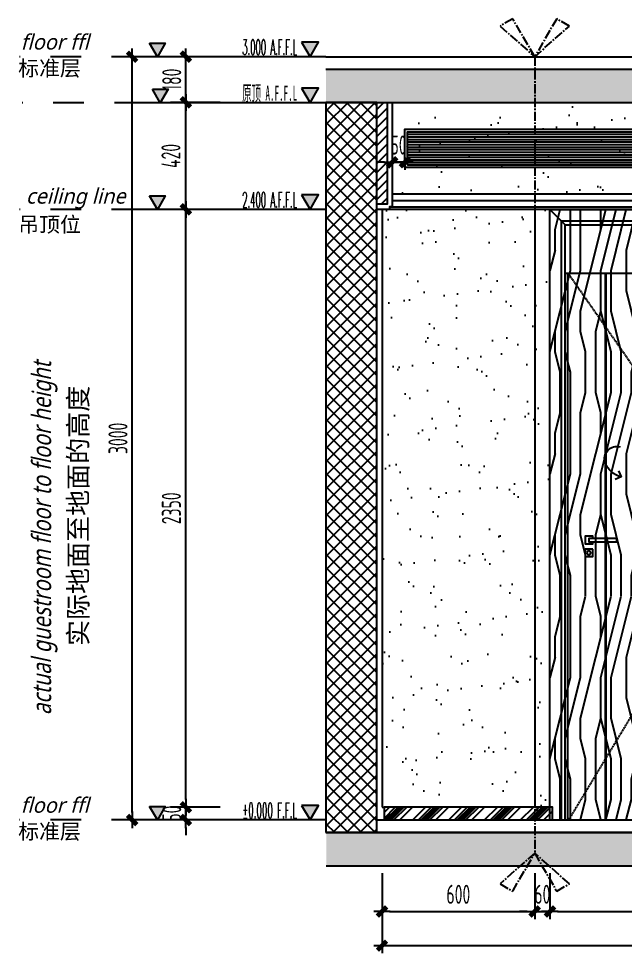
# Model space of a CAD drawing. Header units: inches. Extents: x 96003 to 270950, y -80202 to 65998.
# Drawn here: x 201926 to 204309, y 42087 to 45761 of the extents above; entities that cross this region are included whole.
import ezdxf
from ezdxf.enums import TextEntityAlignment as Align

# ---------------------------------------------------------------- set-up
doc = ezdxf.new("R2010")
doc.units = ezdxf.units.IN
doc.header["$LTSCALE"] = 10
doc.header["$MEASUREMENT"] = 0
for name, pattern in [('CENTER2', [1.125, 0.75, -0.125, 0.125, -0.125]), ('DASH', [0.35, 0.25, -0.1]), ('M-CENTER', [1.8, 1.2, -0.2, 0.2, -0.2]), ('M-HIDDEN', [1.875, 1.25, -0.625])]:
    doc.linetypes.add(name, pattern=pattern)
for name, color, linetype in [('01', 200, 'Continuous'), ('C-顶面灯具、灯带', 22, 'Continuous'), ('ED-文字说明', 50, 'Continuous'), ('ED-造型尺寸', 44, 'Continuous'), ('EL-1', 1, 'Continuous'), ('EL-136', 136, 'Continuous'), ('EL-138', 138, 'Continuous'), ('EL-BHATCH-250', 250, 'Continuous'), ('EL-DIM', 50, 'Continuous'), ('EL-LIG', 1, 'M-HIDDEN'), ('EL-天花轮廓线', 100, 'Continuous'), ('FC-地面造型', 136, 'Continuous'), ('SBEI', 1, 'Continuous')]:
    doc.layers.add(name, color=color, linetype=linetype)
doc.styles.add('-宋体', font='')
doc.styles.add('CCD_DIM', font='archs.shx', dxfattribs={"width": 0.7})
doc.styles.add('hz', font='simplex', dxfattribs={"width": 0.7, "bigfont": 'hztxt'})
doc.styles.add('LUCIDIA', font='')
doc.styles.add('RomanS', font='romans.shx', dxfattribs={"width": 0.9})
doc.styles.add('st', font='')
doc.styles.add('XZC', font='SIMPLEX.SHX', dxfattribs={"width": 0.7, "bigfont": 'hztxt.shx'})
doc.styles.add('宋体', font='', dxfattribs={"height": 60})
doc.styles.get('-宋体').set_extended_font_data('SimSun')
doc.styles.get('LUCIDIA').set_extended_font_data('Lucida Sans', italic=True)
doc.styles.get('st').set_extended_font_data('SimSun')
doc.styles.get('宋体').set_extended_font_data('SimSun')
doc.linetypes.add('LED_LINE', pattern='A,12.7,-5.08,["LED",XZC,S=2.54,R=0,X=-2.54,Y=-1.27],-6.35', length=24.13)
doc.dimstyles.new('1.30', dxfattribs={"dimscale": 30, "dimtxt": 2.5, "dimasz": 1, "dimexe": 1, "dimexo": 1.5, "dimgap": 1, "dimtad": 1, "dimdec": 0, "dimrnd": 5, "dimdsep": 46, "dimtxsty": 'CCD_DIM', "dimblk": 'CCD_Dimension_Tick', "dimcen": 1, "dimclrd": 44, "dimclre": 44, "dimclrt": 2, "dimadec": 0, "dimazin": 2, "dimtfac": 1, "dimtdec": 0, "dimtix": 1, "dimtmove": 2, "dimatfit": 3, "dimldrblk": 'CCD_Dimension_Tick', "dimfxl": 5, "dimfxlon": 1, "dimtolj": 1, "dimarcsym": 0})
doc.dimstyles.new('Matrix_30内', dxfattribs={"dimscale": 30, "dimtxt": 2.5, "dimasz": 1, "dimexe": 2, "dimexo": 1.5, "dimgap": 0.6, "dimtad": 1, "dimdec": 0, "dimrnd": 1, "dimzin": 12, "dimdsep": 46, "dimtxsty": 'CCD_DIM', "dimblk": 'CCD_Dimension_Tick', "dimcen": 0.125, "dimclrd": 44, "dimclre": 44, "dimclrt": 50, "dimadec": 0, "dimazin": 0, "dimtfac": 1, "dimtdec": 0, "dimtix": 1, "dimtmove": 2, "dimatfit": 3, "dimldrblk": 'CCD_Leader_Dot', "dimfxl": 5, "dimfxlon": 1, "dimtvp": 1, "dimtolj": 1, "dimtzin": 0, "dimarcsym": 0})

# ---------------------------------------------------------------- blocks, each defined once
blk = doc.blocks.new('*U93')
h = blk.add_hatch()
h.set_pattern_fill('ANSI37', color=250, scale=300, angle=-90)
h.set_pattern_definition([(315, (222532.67, 70619.302), (26.516504, 26.516504), []), (45, (222532.67, 70619.302), (-26.516504, 26.516504), [])])
h.paths.add_polyline_path([(144521, -74484.5), (144521, -74684.5), (147391.2, -74684.5), (147391.2, -74484.5)])
at = {"color": 5, "elevation": 0}
blk.add_lwpolyline([(144521, -74484.5), (144521, -74684.5), (147391.2, -74684.5), (147391.2, -74484.5)], close=True, dxfattribs=at)
blk = doc.blocks.new('*U99')
at = {"layer": 'EL-1', "linetype": 'CENTER2', "ltscale": 5}
blk.add_lwpolyline([(-45, 2497.1), (-187, 2623), (-135, 2653), (-45, 2497.1), (45, 2653), (97, 2623), (-45, 2497.1), (-45, -763.6), (97, -889.4), (45, -919.4), (-45, -763.6), (-135, -919.4), (-187, -889.4), (-45, -763.6)], dxfattribs=at)
blk = doc.blocks.new('A$C5AED2720')
at = {"color": 0, "elevation": 0}
blk.add_lwpolyline([(95, 71.2), (95, 80), (125, 80), (125, 50), (95, 50), (95, 58.7)], dxfattribs=at)
for points in [[(0, 71.2), (110, 71.2), (110, 58.7), (0, 58.7)], [(95, 30), (125, 30), (125, 0), (95, 0)]]:
    blk.add_lwpolyline(points, close=True, dxfattribs=at)
at = {"color": 8}
blk.add_circle((110, 15, 0), 7.5, dxfattribs=at)
blk = doc.blocks.new('yrtyrtuytryu')
at = {"layer": 'FC-地面造型', "linetype": 'ByBlock'}
h = blk.add_hatch(dxfattribs=at)
h.set_pattern_fill('木纹5', color=250, scale=200, angle=90)
h.set_pattern_definition([(90, (-5767.3, -12908.5), (-800, 5e-14), [160, -240, 80, -320]), (90, (-5787.3, -12348.5), (-800, 5e-14), [160, -640]), (90, (-5827.3, -12428.5), (-800, 5e-14), [80, -720]), (90, (-5847.3, -12868.5), (-800, 5e-14), [40, -560, 40, -160]), (90, (-5887.3, -12588.5), (-800, 5e-14), [160, -240, 40, -360]), (90, (-5907.3, -12788.5), (-800, 5e-14), [120, -680]), (90, (-5927.3, -12588.5), (-800, 5e-14), [240, -560]), (90, (-5947.3, -12828.5), (-800, 5e-14), [160, -640]), (90, (-5967.3, -12508.5), (-800, 5e-14), [400, -400]), (90, (-6007.3, -12748.5), (-800, 5e-14), [80, -240, 160, -320]), (90, (-6027.3, -12188.5), (-800, 5e-14), [160, -640]), (90, (-6047.3, -12348.5), (-800, 5e-14), [80, -720]), (90, (-6067.3, -12508.5), (-800, 5e-14), [80, -720]), (90, (-6087.3, -12908.5), (-800, 5e-14), [160, -640]), (90, (-6107.3, -12508.5), (-800, 5e-14), [160, -640]), (90, (-6147.3, -12508.5), (-800, 5e-14), [160, -160, 160, -320]), (90, (-6187.3, -12668.5), (-800, 5e-14), [80, -400, 160, -160]), (90, (-6207.3, -12508.5), (-800, 5e-14), [240, -560]), (90, (-6247.3, -12508.5), (-800, 5e-14), [160, -640]), (90, (-6267.3, -12828.5), (-800, 5e-14), [240, -320, 80, -160]), (90, (-6307.3, -12828.5), (-800, 5e-14), [400, -400]), (90, (-6327.3, -12348.5), (-800, 5e-14), [80, -720]), (90, (-6347.3, -12588.5), (-800, 5e-14), [160, -640]), (90, (-6367.3, -12748.5), (-800, 5e-14), [80, -320, 80, -320]), (90, (-6387.3, -12828.5), (-800, 5e-14), [80, -240, 160, -320]), (90, (-6407.3, -12668.5), (-800, 5e-14), [80, -400, 80, -240]), (90, (-6427.3, -12508.5), (-800, 5e-14), [240, -560]), (90, (-6467.3, -12828.5), (-800, 5e-14), [160, -640]), (90, (-6487.3, -12428.5), (-800, 5e-14), [80, -720]), (90, (-6507.3, -12268.5), (-800, 5e-14), [80, -720]), (104.03624, (-5827.26, -12348.52), (3e-08, 800), [82.4, -3216.0844]), (104.03624, (-6007.26, -12268.52), (3e-08, 800), [82.4, -3216.0844]), (104.03624, (-6487.26, -12348.52), (3e-08, 800), [82.4, -3216.0844]), (104.03624, (-6187.26, -12588.52), (3e-08, 800), [82.4, -3216.0844]), (104.03624, (-6307.26, -12428.52), (3e-08, 800), [82.4, -3216.0844]), (104.03624, (-6247.26, -12348.52), (3e-08, 800), [82.4, -3216.0844]), (104.03624, (-6387.26, -12748.52), (3e-08, 800), [82.4, -3216.0844]), (104.03624, (-6347.26, -12428.52), (3e-08, 800), [82.4, -3216.0844]), (104.03624, (-6047.26, -12268.52), (3e-08, 800), [164.8, -3133.6844]), (104.03624, (-6107.26, -12348.52), (3e-08, 800), [164.8, -3133.6844]), (104.03624, (-6147.26, -12348.52), (3e-08, 800), [164.8, -3133.6844]), (255.96376, (-5887.26, -12588.52), (3e-08, -800), [82.4, -164.8, 82.4, -2968.8844]), (255.96376, (-6007.26, -12748.52), (3e-08, -800), [82.4, -3216.0844]), (255.96376, (-6367.26, -12748.52), (3e-08, -800), [164.8, -3133.6844]), (284.03624, (-5787.26, -12348.52), (-3e-08, -800), [82.4, -3216.0844]), (75.96376, (-5787.26, -12188.52), (-3e-08, 800), [82.4, -3216.0844]), (75.96376, (-6067.26, -12428.52), (-3e-08, 800), [82.4, -3216.0844]), (75.96376, (-6207.26, -12268.52), (-3e-08, 800), [82.4, -3216.0844]), (75.96376, (-6267.26, -12588.52), (-3e-08, 800), [82.4, -3216.0844]), (75.96376, (-6367.26, -12668.52), (-3e-08, 800), [82.4, -3216.0844]), (75.96376, (-6407.26, -12588.52), (-3e-08, 800), [82.4, -3216.0844]), (75.96376, (-6267.26, -12588.52), (-3e-08, 800), [82.4, -3216.0844]), (75.96376, (-6387.26, -12348.52), (-3e-08, 800), [329.6, -2968.8844]), (75.96376, (-5847.26, -12828.52), (-3e-08, 800), [329.6, -2968.8844]), (75.96376, (-5907.26, -12748.52), (-3e-08, 800), [329.6, -2968.8844]), (75.96376, (-5947.26, -12668.52), (-3e-08, 800), [82.4, -164.8, 164.8, -2886.4844]), (75.96376, (-6007.26, -12668.52), (-3e-08, 800), [164.8, -164.8, 164.8, -2804.0844]), (75.96376, (-6087.26, -12748.52), (-3e-08, 800), [329.6, -2968.8844]), (75.96376, (-6147.26, -12828.52), (-3e-08, 800), [329.6, -2968.8844]), (75.96376, (-6187.26, -12828.52), (-3e-08, 800), [329.6, -2968.8844]), (75.96376, (-6427.26, -12268.52), (-3e-08, 800), [82.4, -3216.0844]), (75.96377, (-6507.26, -12188.52), (-0.00015, 800), [164.8, -3133.6844]), (75.96377, (-6467.26, -12668.52), (-0.00015, 800), [164.8, -3133.6844]), (75.96376, (-5767.26, -12748.52), (-1e-05, 800), [329.6, -2968.8844]), (75.96376, (-6327.26, -12268.52), (-1e-05, 800), [247.2, -3051.2844]), (75.96376, (-6267.26, -12188.52), (-1e-05, 800), [494.4, -2804.0844])])
h.paths.add_polyline_path([(124891.4, -89986.2), (125731.4, -89986.2), (125731.4, -92386.2), (124891.4, -92386.2)])
at = {"color": 136, "linetype": 'ByBlock'}
for p, q in [((125108.4, -90236.2), (125108.4, -92386.2)), ((125111.4, -90236.2), (125111.4, -92386.2))]:
    blk.add_line(p, q, dxfattribs=at)
at = {"layer": 'EL-1', "linetype": 'DASH'}
blk.add_lwpolyline([(124961.4, -90236.2), (125658.4, -91234.5), (124964.4, -92386.2)], dxfattribs=at)
at = {"layer": 'FC-地面造型', "color": 138, "linetype": 'ByBlock'}
for p, q in [((124951.4, -90046.2), (124891.4, -89986.2)), ((125671.4, -90046.2), (125731.4, -89986.2))]:
    blk.add_line(p, q, dxfattribs=at)
at = {"layer": 'FC-地面造型', "color": 30, "linetype": 'ByBlock'}
for p, q in [((124951.4, -90236.2), (125671.4, -90236.2)), ((124961.4, -92386.2), (124961.4, -90236.2)), ((125661.4, -90236.2), (125661.4, -92386.2))]:
    blk.add_line(p, q, dxfattribs=at)
blk.add_lwpolyline([(124891.4, -92386.2), (124891.4, -89986.2), (125731.4, -89986.2), (125731.4, -92386.2)], dxfattribs=at)
at = {"layer": 'FC-地面造型', "color": 138, "linetype": 'ByBlock'}
blk.add_lwpolyline([(124936.4, -92386.2), (124936.4, -90031.2), (125686.4, -90031.2), (125686.4, -92386.2)], dxfattribs=at)
at = {"layer": 'FC-地面造型', "color": 136, "linetype": 'ByBlock'}
blk.add_lwpolyline([(124951.4, -92386.2), (124951.4, -90046.2), (125671.4, -90046.2), (125671.4, -92386.2)], dxfattribs=at)
at = {"layer": 'EL-1', "xscale": -1}
blk.add_blockref('A$C5AED2720', (125154.4, -91351.2, 0), dxfattribs=at)
blk = doc.blocks.new('20150429.21331355')
at = {"layer": 'EL-136'}
blk.add_lwpolyline([(-7.7, 3.5, 0.259212), (33.7, 40.4, 0.59908), (-4.9, 82.2)], format="xyb", dxfattribs=at)
blk.add_lwpolyline([(-1, 18.9), (-7.7, 3.5), (7.7, -3.5)], dxfattribs=at)
blk = doc.blocks.new('ELEVATION')
blk.add_hatch(color=256).paths.add_polyline_path([(4.17, 2.47), (2.7, 0), (1.23, 2.47)])
blk.add_line((0, 0), (14.67, 0))
blk.add_lwpolyline([(4.17, 2.47), (2.7, 0), (1.23, 2.47)], close=True)
at = {"style": 'hz', "width": 0.444477}
blk.add_attdef('ELEV', text='', height=2.5, dxfattribs=at).set_placement((4.89, 0.32), (14.26, 0.32), align=Align.FIT)
blk = doc.blocks.new('A$C2E6F40A5')
blk.add_hatch(color=256).paths.add_polyline_path([(40, 69.3), (-40, 69.3), (0, 0)])
at = {"color": 0}
blk.add_lwpolyline([(40, 69.3), (-40, 69.3), (0, 0), (40, 69.3)], dxfattribs=at)
blk = doc.blocks.new('20150428.1023048')
at = {"layer": 'ED-造型尺寸', "color": 250, "linetype": 'M-CENTER', "ltscale": 2}
blk.add_line((21.19, 0, 0), (-14.89, 0, 0), dxfattribs=at)
at = {"layer": 'ED-造型尺寸', "xscale": -0.0256, "yscale": 0.0256, "zscale": 0.0256}
blk.add_blockref('A$C2E6F40A5', (3.19, 0, 0), dxfattribs=at)
blk = doc.blocks.new('CCD_Dimension_Tick')
at = {"color": 0, "linetype": 'ByBlock'}
for p, q in [((-1.09, 0), (0, 0)), ((0, 0), (1.09, 0))]:
    blk.add_line(p, q, dxfattribs=at)
at = {"color": 0, "linetype": 'Continuous', "const_width": 0.608}
blk.add_lwpolyline([(-0.61, -0.61), (0.61, 0.61)], dxfattribs=at)
blk = doc.blocks.new('*D800')
at = {"layer": 'Defpoints', "color": 0, "linetype": 'ByBlock', "transparency": 16777216}
for p in [(121902.5, -22704.8), (122551.9, -22704.8), (122082.5, -22884.3)]:
    blk.add_point(p, dxfattribs=at)
at = {"layer": 'EL-天花轮廓线', "color": 44, "lineweight": -2, "transparency": 16777216}
for p, q in [((122052.5, -22704.8), (121842.5, -22704.8)), ((121902.5, -22854.3), (121902.5, -22734.8)), ((122037.5, -22884.3), (121842.5, -22884.3))]:
    blk.add_line(p, q, dxfattribs=at)
at = {"layer": 'EL-天花轮廓线', "color": 44, "linetype": 'ByBlock', "lineweight": -2, "transparency": 16777216, "xscale": 30, "yscale": 30, "zscale": 30}
for p, rotation in [((121902.5, -22704.8), 90), ((121902.5, -22884.3), 270)]:
    blk.add_blockref('CCD_Dimension_Tick', p, dxfattribs=dict(at, rotation=rotation))
at = {"layer": 'EL-天花轮廓线', "color": 50, "linetype": 'ByBlock', "transparency": 16777216, "insert": (121847, -22794.6), "char_height": 75, "attachment_point": 5, "rotation": 90, "style": 'CCD_DIM'}
blk.add_mtext('\\A1;180', dxfattribs=at)
blk = doc.blocks.new('CCD_Leader_Dot')
at = {"color": 0, "linetype": 'ByBlock'}
blk.add_line((-5, 0), (-10, 0), dxfattribs=at)
at = {"color": 0, "linetype": 'ByBlock', "const_width": 5}
blk.add_lwpolyline([(-2.5, 0, 1), (2.5, 0, 1)], format="xyb", close=True, dxfattribs=at)
blk = doc.blocks.new('*D801')
at = {"layer": 'Defpoints', "color": 0, "linetype": 'ByBlock', "transparency": 16777216}
for p in [(121691.2, -22704.8), (122082.5, -22704.8), (122082.5, -25704.8)]:
    blk.add_point(p, dxfattribs=at)
at = {"layer": 'EL-天花轮廓线', "color": 44, "lineweight": -2, "transparency": 16777216}
for p, q in [((121841.2, -22704.8), (121631.2, -22704.8)), ((121691.2, -25674.8), (121691.2, -22734.8)), ((121841.2, -25704.8), (121631.2, -25704.8))]:
    blk.add_line(p, q, dxfattribs=at)
at = {"layer": 'EL-天花轮廓线', "color": 44, "linetype": 'ByBlock', "lineweight": -2, "transparency": 16777216, "xscale": 30, "yscale": 30, "zscale": 30}
for p, rotation in [((121691.2, -22704.8), 90), ((121691.2, -25704.8), 270)]:
    blk.add_blockref('CCD_Dimension_Tick', p, dxfattribs=dict(at, rotation=rotation))
at = {"layer": 'EL-天花轮廓线', "color": 50, "linetype": 'ByBlock', "transparency": 16777216, "insert": (121635.7, -24204.8), "char_height": 75, "attachment_point": 5, "rotation": 90, "style": 'CCD_DIM'}
blk.add_mtext('\\A1;3000', dxfattribs=at)
blk = doc.blocks.new('*D802')
at = {"layer": 'Defpoints', "color": 0, "linetype": 'ByBlock', "transparency": 16777216}
for p in [(121902.5, -22884.3), (122082.5, -22884.3), (122104.1, -23304.8)]:
    blk.add_point(p, dxfattribs=at)
at = {"layer": 'EL-天花轮廓线', "color": 44, "lineweight": -2, "transparency": 16777216}
for p, q in [((122037.5, -22884.3), (121842.5, -22884.3)), ((121902.5, -23274.8), (121902.5, -22914.3)), ((122052.5, -23304.8), (121842.5, -23304.8))]:
    blk.add_line(p, q, dxfattribs=at)
at = {"layer": 'EL-天花轮廓线', "color": 44, "linetype": 'ByBlock', "lineweight": -2, "transparency": 16777216, "xscale": 30, "yscale": 30, "zscale": 30}
for p, rotation in [((121902.5, -22884.3), 90), ((121902.5, -23304.8), 270)]:
    blk.add_blockref('CCD_Dimension_Tick', p, dxfattribs=dict(at, rotation=rotation))
at = {"layer": 'EL-天花轮廓线', "color": 50, "linetype": 'ByBlock', "transparency": 16777216, "insert": (121843.9, -23094.6), "char_height": 75, "attachment_point": 5, "rotation": 90, "style": 'CCD_DIM'}
blk.add_mtext('\\A1;420', dxfattribs=at)
blk = doc.blocks.new('*D803')
at = {"layer": 'Defpoints', "color": 0, "linetype": 'ByBlock', "transparency": 16777216}
for p in [(121902.5, -23304.8), (122082.5, -23304.8), (122082.5, -25654.8)]:
    blk.add_point(p, dxfattribs=at)
at = {"layer": 'EL-天花轮廓线', "color": 44, "lineweight": -2, "transparency": 16777216}
for p, q in [((122037.5, -23304.8), (121842.5, -23304.8)), ((121902.5, -25624.8), (121902.5, -23334.8)), ((122037.5, -25654.8), (121842.5, -25654.8))]:
    blk.add_line(p, q, dxfattribs=at)
at = {"layer": 'EL-天花轮廓线', "color": 44, "linetype": 'ByBlock', "lineweight": -2, "transparency": 16777216, "xscale": 30, "yscale": 30, "zscale": 30}
for p, rotation in [((121902.5, -23304.8), 90), ((121902.5, -25654.8), 270)]:
    blk.add_blockref('CCD_Dimension_Tick', p, dxfattribs=dict(at, rotation=rotation))
at = {"layer": 'EL-天花轮廓线', "color": 50, "linetype": 'ByBlock', "transparency": 16777216, "insert": (121845.5, -24479.8), "char_height": 75, "attachment_point": 5, "rotation": 90, "style": 'CCD_DIM'}
blk.add_mtext('\\A1;2350', dxfattribs=at)
blk = doc.blocks.new('*D799')
at = {"layer": 'Defpoints', "color": 0, "linetype": 'ByBlock', "transparency": 16777216}
for p in [(121902.5, -25654.8), (122082.5, -25654.8), (122082.5, -25704.8)]:
    blk.add_point(p, dxfattribs=at)
at = {"layer": 'EL-天花轮廓线', "color": 44, "lineweight": -2, "transparency": 16777216}
for p, q in [((121902.5, -25624.8), (121902.5, -25594.8)), ((122037.5, -25654.8), (121842.5, -25654.8)), ((121902.5, -25704.8), (121902.5, -25654.8)), ((122037.5, -25704.8), (121842.5, -25704.8)), ((121902.5, -25734.8), (121902.5, -25764.8))]:
    blk.add_line(p, q, dxfattribs=at)
at = {"layer": 'EL-天花轮廓线', "color": 44, "linetype": 'ByBlock', "lineweight": -2, "transparency": 16777216, "xscale": 30, "yscale": 30, "zscale": 30}
for p, rotation in [((121902.5, -25654.8), 270), ((121902.5, -25704.8), 90)]:
    blk.add_blockref('CCD_Dimension_Tick', p, dxfattribs=dict(at, rotation=rotation))
at = {"layer": 'EL-天花轮廓线', "color": 50, "linetype": 'ByBlock', "transparency": 16777216, "insert": (121847, -25679.8), "char_height": 75, "attachment_point": 5, "rotation": 90, "style": 'CCD_DIM'}
blk.add_mtext('\\A1;50', dxfattribs=at)
blk = doc.blocks.new('*D320')
at = {"layer": 'Defpoints', "color": 0, "linetype": 'ByBlock', "transparency": 16777216}
for p in [(203953.1, 42698.8), (203353.1, 42688.4), (203953.1, 42251.9)]:
    blk.add_point(p, dxfattribs=at)
at = {"layer": 'FC-地面造型', "color": 44, "lineweight": -2, "transparency": 16777216}
for p, q in [((203353.1, 42401.9), (203353.1, 42221.9)), ((203953.1, 42401.9), (203953.1, 42221.9)), ((203383.1, 42251.9), (203923.1, 42251.9))]:
    blk.add_line(p, q, dxfattribs=at)
at = {"layer": 'FC-地面造型', "color": 44, "linetype": 'ByBlock', "lineweight": -2, "transparency": 16777216, "xscale": 30, "yscale": 30, "zscale": 30, "rotation": 180}
blk.add_blockref('CCD_Dimension_Tick', (203353.1, 42251.9), dxfattribs=at)
at = {"layer": 'FC-地面造型', "color": 44, "linetype": 'ByBlock', "lineweight": -2, "transparency": 16777216, "xscale": 30, "yscale": 30, "zscale": 30}
blk.add_blockref('CCD_Dimension_Tick', (203953.1, 42251.9), dxfattribs=at)
at = {"layer": 'FC-地面造型', "color": 2, "linetype": 'ByBlock', "transparency": 16777216, "insert": (203653.1, 42319.4), "char_height": 75, "attachment_point": 5, "style": 'CCD_DIM'}
blk.add_mtext('\\A1;600', dxfattribs=at)
blk = doc.blocks.new('*D321')
at = {"layer": 'Defpoints', "color": 0, "linetype": 'ByBlock', "transparency": 16777216}
for p in [(204013.1, 42742.5, 0), (203953.1, 42698.8), (204013.1, 42251.9)]:
    blk.add_point(p, dxfattribs=at)
at = {"layer": 'FC-地面造型', "color": 44, "lineweight": -2, "transparency": 16777216}
for p, q in [((203953.1, 42401.9), (203953.1, 42221.9)), ((204013.1, 42401.9), (204013.1, 42221.9)), ((203923.1, 42251.9), (203893.1, 42251.9)), ((203953.1, 42251.9), (204013.1, 42251.9)), ((204043.1, 42251.9), (204073.1, 42251.9))]:
    blk.add_line(p, q, dxfattribs=at)
at = {"layer": 'FC-地面造型', "color": 44, "linetype": 'ByBlock', "lineweight": -2, "transparency": 16777216, "xscale": 30, "yscale": 30, "zscale": 30}
blk.add_blockref('CCD_Dimension_Tick', (203953.1, 42251.9), dxfattribs=at)
at = {"layer": 'FC-地面造型', "color": 44, "linetype": 'ByBlock', "lineweight": -2, "transparency": 16777216, "xscale": 30, "yscale": 30, "zscale": 30, "rotation": 180}
blk.add_blockref('CCD_Dimension_Tick', (204013.1, 42251.9), dxfattribs=at)
at = {"layer": 'FC-地面造型', "color": 2, "linetype": 'ByBlock', "transparency": 16777216, "insert": (203983.1, 42319.4), "char_height": 75, "attachment_point": 5, "style": 'CCD_DIM'}
blk.add_mtext('\\A1;60', dxfattribs=at)
blk = doc.blocks.new('*D322')
at = {"layer": 'Defpoints', "color": 0, "linetype": 'ByBlock', "transparency": 16777216}
for p in [(204013.1, 42742.5, 0), (204853.1, 42723.4, 0), (204853.1, 42251.9)]:
    blk.add_point(p, dxfattribs=at)
at = {"layer": 'FC-地面造型', "color": 44, "lineweight": -2, "transparency": 16777216}
for p, q in [((204013.1, 42401.9), (204013.1, 42221.9)), ((204853.1, 42401.9), (204853.1, 42221.9)), ((204043.1, 42251.9), (204823.1, 42251.9))]:
    blk.add_line(p, q, dxfattribs=at)
at = {"layer": 'FC-地面造型', "color": 44, "linetype": 'ByBlock', "lineweight": -2, "transparency": 16777216, "xscale": 30, "yscale": 30, "zscale": 30, "rotation": 180}
blk.add_blockref('CCD_Dimension_Tick', (204013.1, 42251.9), dxfattribs=at)
at = {"layer": 'FC-地面造型', "color": 44, "linetype": 'ByBlock', "lineweight": -2, "transparency": 16777216, "xscale": 30, "yscale": 30, "zscale": 30}
blk.add_blockref('CCD_Dimension_Tick', (204853.1, 42251.9), dxfattribs=at)
at = {"layer": 'FC-地面造型', "color": 2, "linetype": 'ByBlock', "transparency": 16777216, "insert": (204433.1, 42319.4), "char_height": 75, "attachment_point": 5, "style": 'CCD_DIM'}
blk.add_mtext('\\A1;840', dxfattribs=at)
blk = doc.blocks.new('*D326')
at = {"layer": 'Defpoints', "color": 0, "linetype": 'ByBlock', "transparency": 16777216}
for p in [(203353.1, 42661.6), (206613.1, 42365.6), (203353.1, 42117.5)]:
    blk.add_point(p, dxfattribs=at)
at = {"layer": 'FC-地面造型', "color": 44, "lineweight": -2, "transparency": 16777216}
for p, q in [((203353.1, 42267.5), (203353.1, 42087.5)), ((206613.1, 42267.5), (206613.1, 42087.5)), ((206583.1, 42117.5), (203383.1, 42117.5))]:
    blk.add_line(p, q, dxfattribs=at)
at = {"layer": 'FC-地面造型', "color": 44, "linetype": 'ByBlock', "lineweight": -2, "transparency": 16777216, "xscale": 30, "yscale": 30, "zscale": 30, "rotation": 180}
blk.add_blockref('CCD_Dimension_Tick', (203353.1, 42117.5), dxfattribs=at)
at = {"layer": 'FC-地面造型', "color": 44, "linetype": 'ByBlock', "lineweight": -2, "transparency": 16777216, "xscale": 30, "yscale": 30, "zscale": 30}
blk.add_blockref('CCD_Dimension_Tick', (206613.1, 42117.5), dxfattribs=at)
at = {"layer": 'FC-地面造型', "color": 2, "linetype": 'ByBlock', "transparency": 16777216, "insert": (204983.1, 42186.5), "char_height": 75, "attachment_point": 5, "style": 'CCD_DIM'}
blk.add_mtext('\\A1;3260', dxfattribs=at)
blk = doc.blocks.new('*D805')
at = {"layer": 'Defpoints', "color": 0, "linetype": 'ByBlock', "transparency": 16777216}
for p in [(203393.1, 45261), (203443.1, 45261), (203393.1, 45197.1)]:
    blk.add_point(p, dxfattribs=at)
at = {"layer": 'FC-地面造型', "color": 44, "lineweight": -2, "transparency": 16777216}
for p, q in [((203363.1, 45197.1), (203333.1, 45197.1)), ((203393.1, 45216), (203393.1, 45167.1)), ((203443.1, 45197.1), (203393.1, 45197.1)), ((203443.1, 45216), (203443.1, 45167.1)), ((203473.1, 45197.1), (203503.1, 45197.1))]:
    blk.add_line(p, q, dxfattribs=at)
at = {"layer": 'FC-地面造型', "color": 44, "linetype": 'ByBlock', "lineweight": -2, "transparency": 16777216, "xscale": 30, "yscale": 30, "zscale": 30}
blk.add_blockref('CCD_Dimension_Tick', (203393.1, 45197.1), dxfattribs=at)
at = {"layer": 'FC-地面造型', "color": 44, "linetype": 'ByBlock', "lineweight": -2, "transparency": 16777216, "xscale": 30, "yscale": 30, "zscale": 30, "rotation": 180}
blk.add_blockref('CCD_Dimension_Tick', (203443.1, 45197.1), dxfattribs=at)
at = {"layer": 'FC-地面造型', "color": 2, "linetype": 'ByBlock', "transparency": 16777216, "insert": (203418.1, 45264.6), "char_height": 75, "attachment_point": 5, "style": 'CCD_DIM'}
blk.add_mtext('\\A1;50', dxfattribs=at)
blk = doc.blocks.new('trgyrdfg')
at = {"layer": 'ED-文字说明'}
ref = blk.add_blockref('ELEVATION', (122452.6, -22704.8), dxfattribs=dict(at, xscale=-23.04, yscale=23.04, zscale=23.04))
ref.add_attrib('ELEV', '3.000 A.F.F.L', dxfattribs={"layer": '0', "height": 60, "style": 'RomanS', "width": 0.357941}).set_placement((122124.1, -22697.4, 0), (122339.9, -22697.4, 0), align=Align.FIT)
ref = blk.add_blockref('ELEVATION', (122452.6, -22885.3), dxfattribs=dict(at, xscale=-23.04, yscale=23.04, zscale=23.04))
ref.add_attrib('ELEV', '原顶 A.F.F.L', dxfattribs={"layer": '0', "height": 60, "style": '-宋体', "width": 0.419118}).set_placement((122124.1, -22877.9, 0), (122339.9, -22877.9, 0), align=Align.FIT)
ref = blk.add_blockref('ELEVATION', (122452.5, -23304.8), dxfattribs=dict(at, xscale=-23.04, yscale=23.04, zscale=23.04))
ref.add_attrib('ELEV', '2.400 A.F.F.L', dxfattribs={"layer": '0', "height": 60, "style": 'RomanS', "width": 0.357941}).set_placement((122124, -23297.4, 0), (122339.8, -23297.4, 0), align=Align.FIT)
at = {"layer": 'ED-造型尺寸', "xscale": 30, "yscale": 30, "zscale": 30}
for p in [(121695.2, -22704.8, 0), (121706, -22885.3, 0), (121695.1, -23304.8, 0)]:
    blk.add_blockref('20150428.1023048', p, dxfattribs=at)
at = {"layer": 'ED-文字说明'}
for s, style, p in [('ceiling line', 'LUCIDIA', (121273.9, -23282.2)), ('吊顶位', 'st', (121244.2, -23394))]:
    blk.add_text(s, height=60, dxfattribs=dict(at, style=style)).set_placement(p)
at = {"layer": 'ED-文字说明', "style": 'LUCIDIA', "width": 0.8}
blk.add_text('actual guestroom floor to floor height', height=75, rotation=90, dxfattribs=at).set_placement((121373.1, -25291.5))
at = {"layer": 'ED-文字说明', "style": '宋体'}
blk.add_text('实际地面至地面的高度', height=75, rotation=90, dxfattribs=at).set_placement((121516.6, -25021))
at = {"layer": 'EL-DIM', "color": 2}
for s, style, p in [('floor ffl ', 'LUCIDIA', (121253, -22676.5)), ('标准层', 'st', (121243.8, -22779.9))]:
    blk.add_text(s, height=60, dxfattribs=dict(at, style=style)).set_placement(p)
at = {"layer": 'EL-天花轮廓线', "color": 136, "linetype": 'ByBlock'}
for base, p1, p2, picture, middle in [((121691.2, -22704.8), (122082.5, -25704.8), (122082.5, -22704.8), '*D801', (121635.7, -24204.8)), ((121902.5226, -22704.7963), (122082.5226, -22884.3304), (122551.8525, -22704.7963), '*D800', (121847.0226, -22794.5634)), ((121902.5226, -22884.3304), (122104.1433, -23304.7748), (122082.5226, -22884.3304), '*D802', (121843.8976, -23094.5526)), ((121902.5, -23304.8), (122082.5, -25654.8), (122082.5, -23304.8), '*D803', (121845.5, -24479.8)), ((121902.5, -25654.8), (122082.5, -25704.8), (122082.5, -25654.8), '*D799', (121847, -25679.8))]:
    dim = blk.add_linear_dim(base=base, p1=p1, p2=p2, angle=90, dimstyle='Matrix_30内', dxfattribs=at)
    dim.commit()
    dim.dimension.update_dxf_attribs({"geometry": picture, "text_midpoint": middle})
blk = doc.blocks.new('4345')
at = {"layer": 'ED-造型尺寸', "xscale": 30, "yscale": 30, "zscale": 30}
blk.add_blockref('20150428.1023048', (121695, -25704.8, 0), dxfattribs=at)
at = {"layer": 'FC-地面造型', "linetype": 'ByBlock'}
blk.add_blockref('trgyrdfg', (0, 0), dxfattribs=at)
at = {"layer": 'EL-DIM', "color": 2}
for s, style, p in [('floor ffl ', 'LUCIDIA', (121252.8, -25676.5)), ('标准层', 'st', (121243.7, -25779.9))]:
    blk.add_text(s, height=60, dxfattribs=dict(at, style=style)).set_placement(p)

msp = doc.modelspace()

# ---------------------------------------------------------------- hatches: boundary and pattern name
h = msp.add_hatch(color=250)
h.dxf.hatch_style = 1
h.paths.add_polyline_path([(206633.1, 45431.9), (206633.1, 45561.9), (203132.5, 45561.9), (203132.5, 45431.9)])
at = {"linetype": 'ByBlock'}
h = msp.add_hatch(dxfattribs=at)
h.set_pattern_fill('ANSI31', color=250, scale=200)
h.set_pattern_definition([(45, (76689.475, 122089.273), (-17.6776695, 17.6776695), [])])
h.paths.add_polyline_path([(203373.1, 45431.9), (203332.5, 45431.9), (203332.5, 45031.6), (203373.1, 45031.6)])
h = msp.add_hatch(color=250)
h.dxf.hatch_style = 1
h.paths.add_polyline_path([(206833.1, 42431.9), (206832, 42561.6), (203134.2, 42561.9), (203134.2, 42431.9)])
at = {"layer": 'EL-BHATCH-250'}
h = msp.add_hatch(dxfattribs=at)
h.set_pattern_fill('_USER', color=256, scale=10, pattern_type=0)
h.set_pattern_definition([(0, (205613.114, 45316.738), (0, 10), [])])
h.paths.add_polyline_path([(206513.1, 45186.7), (203453.1, 45186.7), (203453.1, 45316.7), (206513.1, 45316.7)])
at = {"layer": 'FC-地面造型', "linetype": 'ByBlock'}
h = msp.add_hatch(dxfattribs=at)
h.set_pattern_fill('AR-SAND', color=250, scale=100)
h.set_pattern_definition([(37.5, (71239.4, 131676.29), (-6.29934, 192.68238), [0, -152, 0, -170, 0, -162.5]), (7.5, (71239.4, 131676.29), (176.97767, 282.2146), [0, -82, 0, -137, 0, -52.5]), (327.5, (71116.4, 131676.29), (311.41419, 0.5659), [0, -50, 0, -180, 0, -235]), (317.5, (71116.4, 131676.29), (300.61266, 87.76756), [0, -25, 0, -118, 0, -135])])
h.paths.add_polyline_path([(206573.1, 45431.9), (203393.1, 45431.9), (203393.1, 45071.6), (206573.1, 45071.6)])
h = msp.add_hatch(dxfattribs=at)
h.set_pattern_fill('AR-SAND', color=250, scale=100)
h.set_pattern_definition([(37.5, (-10673.94, 3777.11), (-6.29934, 192.68238), [0, -152, 0, -170, 0, -162.5]), (7.5, (-10673.94, 3777.1), (176.97767, 282.2146), [0, -82, 0, -137, 0, -52.5]), (327.5, (-10796.94, 3777.11), (311.41419, 0.5659), [0, -50, 0, -180, 0, -235]), (317.5, (-10796.94, 3777.1), (300.61266, 87.76756), [0, -25, 0, -118, 0, -135])])
h.paths.add_polyline_path([(203353.1, 45011.6), (204013.1, 45011.6), (204013.1, 42661.6), (203353.1, 42661.6)])
h = msp.add_hatch(dxfattribs=at)
h.set_pattern_fill('CYL', color=250, scale=100, angle=90, pattern_type=2)
h.set_pattern_definition([(225, (284953.2, 542933.12), (70.710678, -70.710678), []), (225, (284954.62, 542931.71), (70.710678, -70.710678), []), (225, (284957.45, 542928.88), (70.710678, -70.710678), []), (225, (284963.1, 542923.22), (70.710678, -70.710678), []), (225, (284974.42, 542911.91), (70.710678, -70.710678), []), (225, (284999.87, 542886.45), (70.710678, -70.710678), []), (225, (285011.19, 542875.14), (70.710678, -70.710678), []), (225, (285016.84, 542869.48), (70.710678, -70.710678), []), (225, (285019.67, 542866.66), (70.710678, -70.710678), []), (225, (285021.09, 542865.24), (70.710678, -70.710678), [])])
h.paths.add_polyline_path([(203361.2, 42611.6), (204023.1, 42611.6), (204023.1, 42661.6), (203361.2, 42661.6)])

# ---------------------------------------------------------------- linework, layer by layer
at = {"color": 5}
for p, q in [((203132.5, 45611.6), (206833.1, 45611.6)), ((203332.5, 42611.6), (206633.1, 42611.6))]:
    msp.add_line(p, q, dxfattribs=at)
at = {"layer": '01'}
for points in [[(206733.1, 45561.9), (203132.5, 45561.9)], [(206733.1, 45561.9), (203132.5, 45561.9)], [(203132.5, 45431.9), (206733.1, 45431.9)], [(203132.5, 45431.9), (206733.1, 45431.9)], [(206733.1, 42561.6), (203132.5, 42561.6)], [(206734.8, 42561.9), (203134.2, 42561.9)], [(206833.1, 42561.6), (203134.2, 42561.9)], [(203134.2, 42431.9), (206734.8, 42431.9)], [(203134.2, 42431.9), (206833.1, 42431.9)]]:
    msp.add_lwpolyline(points, dxfattribs=at)
at = {"layer": 'EL-136', "color": 30}
msp.add_lwpolyline([(206523.1, 45176.7), (203443.1, 45176.7), (203443.1, 45326.7), (206523.1, 45326.7)], close=True, dxfattribs=at)
at = {"layer": 'EL-138', "color": 136}
msp.add_lwpolyline([(206513.1, 45186.7), (203453.1, 45186.7), (203453.1, 45316.7), (206513.1, 45316.7)], close=True, dxfattribs=at)
at = {"layer": 'EL-LIG', "linetype": 'LED_LINE', "ltscale": 0.02}
msp.add_lwpolyline([(203393.1, 45047.2), (206573.1, 45047.2)], dxfattribs=at)
at = {"layer": 'FC-地面造型', "color": 136, "linetype": 'ByBlock'}
for p, q in [((206573.1, 45071.6), (203393.1, 45071.6)), ((203383.1, 45021.6), (206573.1, 45021.6))]:
    msp.add_line(p, q, dxfattribs=at)
at = {"layer": 'FC-地面造型', "color": 1, "linetype": 'ByBlock'}
msp.add_line((203353.1, 45011.6), (203353.1, 42661.6), dxfattribs=at)
at = {"layer": 'FC-地面造型', "color": 30, "linetype": 'ByBlock'}
msp.add_line((203953.1, 45011.6, 0), (203953.1, 42661.6), dxfattribs=at)
at = {"layer": 'FC-地面造型', "linetype": 'ByBlock'}
msp.add_line((204023.1, 42661.6, 0), (204013.1, 42661.6, 0), dxfattribs=at)
at = {"layer": 'FC-地面造型', "color": 1, "linetype": 'ByBlock'}
msp.add_lwpolyline([(203353.1, 42661.6), (203361.2, 42661.6), (203361.2, 42611.6)], dxfattribs=at)
at = {"layer": 'FC-地面造型', "color": 30, "linetype": 'ByBlock'}
msp.add_lwpolyline([(203361.2, 42611.6), (204023.1, 42611.6), (204023.1, 42661.6), (203361.2, 42661.6)], close=True, dxfattribs=at)
msp.add_lwpolyline([(203953.1, 42661.6), (203963.1, 42661.6), (203963.1, 42611.6), (203953.1, 42611.6)], dxfattribs=at)
at = {"layer": 'SBEI', "color": 3}
msp.add_line((206633.1, 45011.6), (203332.5, 45011.6), dxfattribs=at)
at = {"layer": 'SBEI', "color": 136, "elevation": 0}
msp.add_lwpolyline([(203373.1, 45431.9), (203373.1, 45031.6), (203332.5, 45031.6)], dxfattribs=at)
at = {"layer": 'SBEI', "color": 3, "elevation": 0}
msp.add_lwpolyline([(203393.1, 45431.9), (203393.1, 45021.6), (203383.1, 45021.6), (203383.1, 45011.6), (203383.1, 45011.6)], dxfattribs=at)

# ---------------------------------------------------------------- block references
at = {"xscale": -0.96, "yscale": 0.96, "zscale": 0.96}
msp.add_blockref('*U99', (203909.9, 43214.4), dxfattribs=at)
at = {"color": 2, "xscale": -1.5, "yscale": 1.5, "zscale": 1.5}
msp.add_blockref('20150429.21331355', (204281.1, 43955.1, 12.2), dxfattribs=at)
at = {"layer": 'C-顶面灯具、灯带', "color": 8, "linetype": 'ByBlock', "rotation": 90}
msp.add_blockref('*U93', (128648, -101959.3, 0), dxfattribs=at)
at = {"layer": 'ED-文字说明'}
ref = msp.add_blockref('ELEVATION', (203132.5, 42611.6), dxfattribs=dict(at, xscale=-23.04, yscale=23.04, zscale=23.04))
ref.add_attrib('ELEV', '%%p0.000 F.F.L', dxfattribs={"layer": '0', "height": 60, "style": 'RomanS', "width": 0.361366}).set_placement((202804, 42619.1, 0), (203019.8, 42619.1, 0), align=Align.FIT)
at = {"layer": 'FC-地面造型', "linetype": 'ByBlock'}
msp.add_blockref('4345', (80679.9, 68316.4), dxfattribs=at)
at = {"layer": 'FC-地面造型', "color": 8, "linetype": 'ByBlock'}
msp.add_blockref('yrtyrtuytryu', (79121.7, 134997.8, 0), dxfattribs=at)

# ---------------------------------------------------------------- dimensions: what is measured, and where the dimension line sits
at = {"layer": 'FC-地面造型', "color": 138, "linetype": 'ByBlock'}
for base, p1, p2, picture, middle in [((203393.1, 45197.1), (203443.1, 45261), (203393.1, 45261), '*D805', (203418.1, 45264.6)), ((204013.1, 42251.9), (203953.1, 42698.8), (204013.1, 42742.5, 0), '*D321', (203983.1, 42319.4)), ((204853.1, 42251.9), (204013.1, 42742.5, 0), (204853.1, 42723.4, 0), '*D322', (204433.1, 42319.4)), ((203953.1, 42251.9), (203353.1, 42688.4), (203953.1, 42698.8), '*D320', (203653.1, 42319.4)), ((203353.1, 42117.5), (206613.1, 42365.6), (203353.1, 42661.6), '*D326', (204983.1, 42186.5))]:
    dim = msp.add_linear_dim(base=base, p1=p1, p2=p2, dimstyle='1.30', dxfattribs=at)
    dim.commit()
    dim.dimension.update_dxf_attribs({"geometry": picture, "text_midpoint": middle})

doc.saveas('drawing.dxf')
